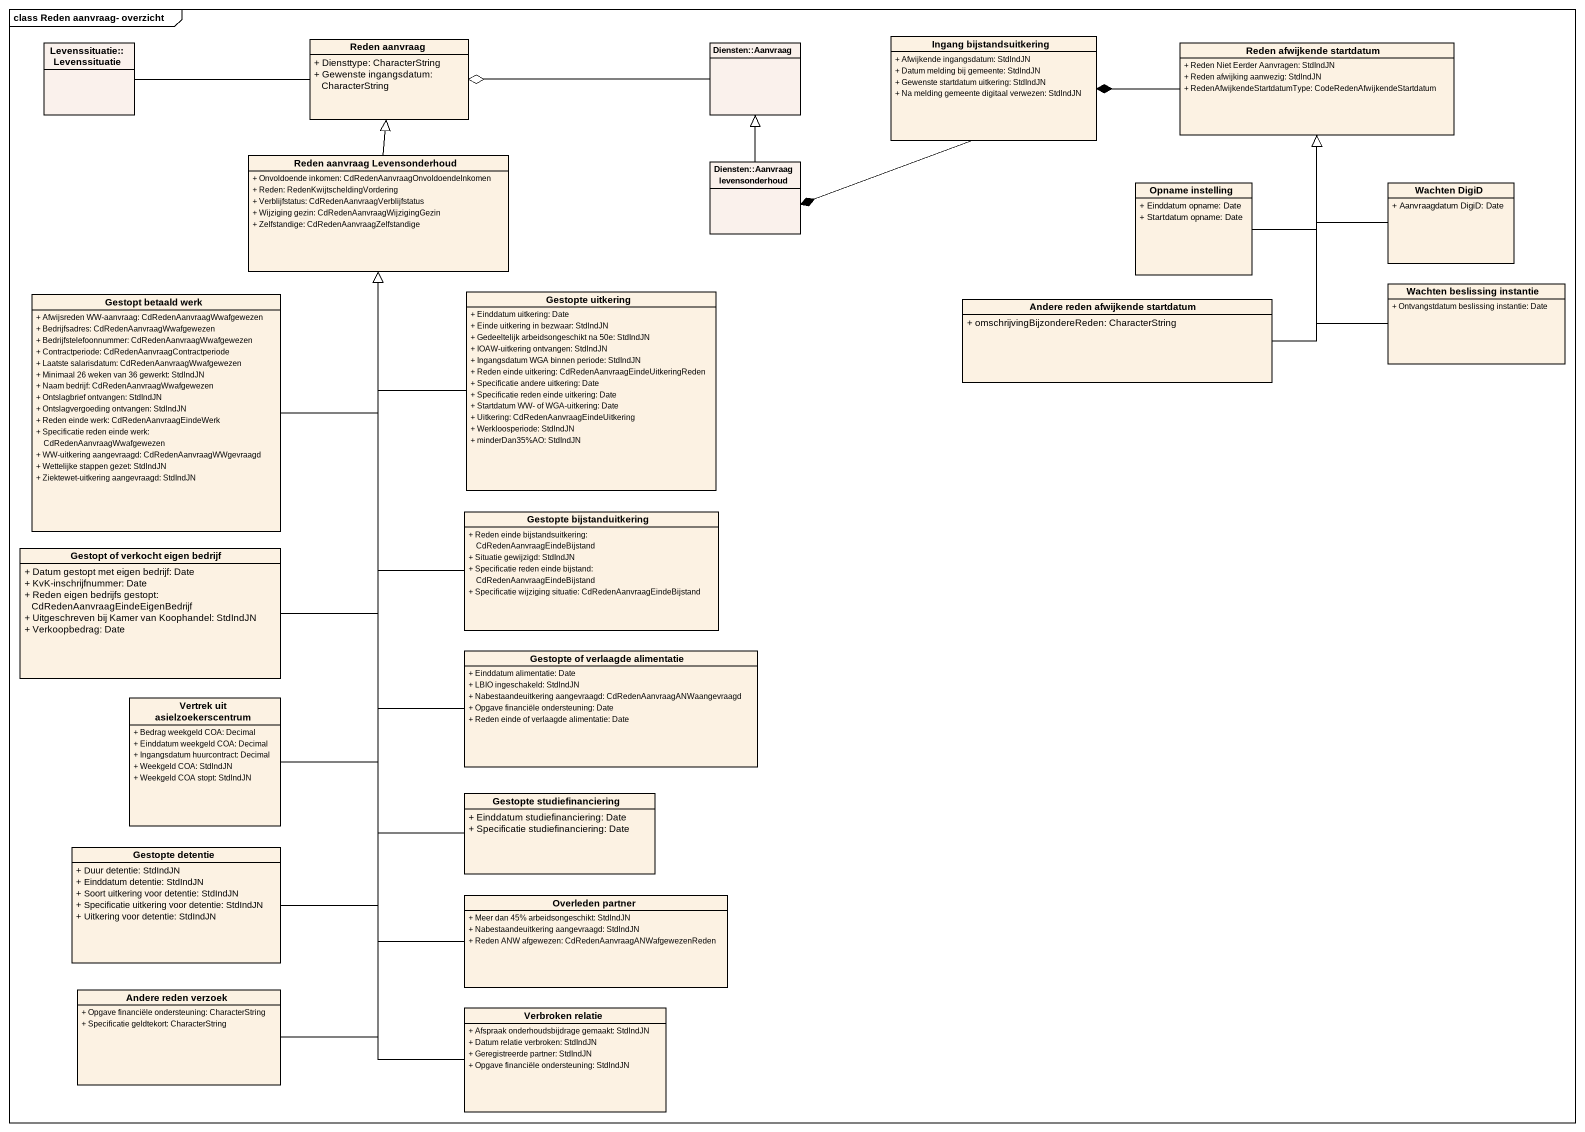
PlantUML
@startuml
mainframe class Reden aanvraag- overzicht
hide circle
hide empty members
skinparam classAttributeIconSize 0
class "Reden aanvraag" as Reden_aanvraag {
  + Diensttype: CharacterString
  + Gewenste ingangsdatum: CharacterString
}
class "Ingang bijstandsuitkering" as Ingang_bijstandsuitkering {
  + Afwijkende ingangsdatum: StdIndJN
  + Datum melding bij gemeente: StdIndJN
  + Gewenste startdatum uitkering: StdIndJN
  + Na melding gemeente digitaal verwezen: StdIndJN
}
class "Levenssituatie::Levenssituatie" as Levenssituatie #FAF1EC
class "Diensten::Aanvraag" as Diensten_Aanvraag #FAF1EC
class "Reden afwijkende startdatum" as Reden_afwijkende_startdatum {
  + Reden Niet Eerder Aanvragen: StdIndJN
  + Reden afwijking aanwezig: StdIndJN
  + RedenAfwijkendeStartdatumType: CodeRedenAfwijkendeStartdatum
}
class "Reden aanvraag Levensonderhoud" as Reden_aanvraag_2 {
  + Onvoldoende inkomen: CdRedenAanvraagOnvoldoendeInkomen
  + Reden: RedenKwijtscheldingVordering
  + Verblijfstatus: CdRedenAanvraagVerblijfstatus
  + Wijziging gezin: CdRedenAanvraagWijzigingGezin
  + Zelfstandige: CdRedenAanvraagZelfstandige
}
class "Diensten::Aanvraag levensonderhoud" as Diensten_Aanvraag_2 #FAF1EC
class "Opname instelling" as Opname_instelling {
  + Einddatum opname: Date
  + Startdatum opname: Date
}
class "Wachten DigiD" as Wachten_DigiD {
  + Aanvraagdatum DigiD: Date
}
class "Wachten beslissing instantie" as Wachten_beslissing_instantie {
  + Ontvangstdatum beslissing instantie: Date
}
class "Gestopt betaald werk" as Gestopt_betaald_werk {
  + Afwijsreden WW-aanvraag: CdRedenAanvraagWwafgewezen
  + Bedrijfsadres: CdRedenAanvraagWwafgewezen
  + Bedrijfstelefoonnummer: CdRedenAanvraagWwafgewezen
  + Contractperiode: CdRedenAanvraagContractperiode
  + Laatste salarisdatum: CdRedenAanvraagWwafgewezen
  + Minimaal 26 weken van 36 gewerkt: StdIndJN
  + Naam bedrijf: CdRedenAanvraagWwafgewezen
  + Ontslagbrief ontvangen: StdIndJN
  + Ontslagvergoeding ontvangen: StdIndJN
  + Reden einde werk: CdRedenAanvraagEindeWerk
  + Specificatie reden einde werk: CdRedenAanvraagWwafgewezen
  + WW-uitkering aangevraagd: CdRedenAanvraagWWgevraagd
  + Wettelijke stappen gezet: StdIndJN
  + Ziektewet-uitkering aangevraagd: StdIndJN
}
class "Gestopte uitkering" as Gestopte_uitkering {
  + Einddatum uitkering: Date
  + Einde uitkering in bezwaar: StdIndJN
  + Gedeeltelijk arbeidsongeschikt na 50e: StdIndJN
  + IOAW-uitkering ontvangen: StdIndJN
  + Ingangsdatum WGA binnen periode: StdIndJN
  + Reden einde uitkering: CdRedenAanvraagEindeUitkeringReden
  + Specificatie andere uitkering: Date
  + Specificatie reden einde uitkering: Date
  + Startdatum WW- of WGA-uitkering: Date
  + Uitkering: CdRedenAanvraagEindeUitkering
  + Werkloosperiode: StdIndJN
  + minderDan35%AO: StdIndJN
}
class "Andere reden afwijkende startdatum" as Andere_reden_afwijkende {
  + omschrijvingBijzondereReden: CharacterString
}
class "Gestopte bijstanduitkering" as Gestopte_bijstanduitkering {
  + Reden einde bijstandsuitkering: CdRedenAanvraagEindeBijstand
  + Situatie gewijzigd: StdIndJN
  + Specificatie reden einde bijstand: CdRedenAanvraagEindeBijstand
  + Specificatie wijziging situatie: CdRedenAanvraagEindeBijstand
}
class "Gestopt of verkocht eigen bedrijf" as Gestopt_of_verkocht_eigen {
  + Datum gestopt met eigen bedrijf: Date
  + KvK-inschrijfnummer: Date
  + Reden eigen bedrijfs gestopt: CdRedenAanvraagEindeEigenBedrijf
  + Uitgeschreven bij Kamer van Koophandel: StdIndJN
  + Verkoopbedrag: Date
}
class "Gestopte of verlaagde alimentatie" as Gestopte_of_verlaagde {
  + Einddatum alimentatie: Date
  + LBIO ingeschakeld: StdIndJN
  + Nabestaandeuitkering aangevraagd: CdRedenAanvraagANWaangevraagd
  + Opgave financiële ondersteuning: Date
  + Reden einde of verlaagde alimentatie: Date
}
class "Vertrek uit asielzoekerscentrum" as Vertrek_uit {
  + Bedrag weekgeld COA: Decimal
  + Einddatum weekgeld COA: Decimal
  + Ingangsdatum huurcontract: Decimal
  + Weekgeld COA: StdIndJN
  + Weekgeld COA stopt: StdIndJN
}
class "Gestopte studiefinanciering" as Gestopte_studiefinanciering {
  + Einddatum studiefinanciering: Date
  + Specificatie studiefinanciering: Date
}
class "Gestopte detentie" as Gestopte_detentie {
  + Duur detentie: StdIndJN
  + Einddatum detentie: StdIndJN
  + Soort uitkering voor detentie: StdIndJN
  + Specificatie uitkering voor detentie: StdIndJN
  + Uitkering voor detentie: StdIndJN
}
class "Overleden partner" as Overleden_partner {
  + Meer dan 45% arbeidsongeschikt: StdIndJN
  + Nabestaandeuitkering aangevraagd: StdIndJN
  + Reden ANW afgewezen: CdRedenAanvraagANWafgewezenReden
}
class "Andere reden verzoek" as Andere_reden_verzoek {
  + Opgave financiële ondersteuning: CharacterString
  + Specificatie geldtekort: CharacterString
}
class "Verbroken relatie" as Verbroken_relatie {
  + Afspraak onderhoudsbijdrage gemaakt: StdIndJN
  + Datum relatie verbroken: StdIndJN
  + Geregistreerde partner: StdIndJN
  + Opgave financiële ondersteuning: StdIndJN
}
Ingang_bijstandsuitkering *-right- Reden_afwijkende_startdatum
Ingang_bijstandsuitkering -left-* Diensten_Aanvraag_2
Levenssituatie -right- Reden_aanvraag
Diensten_Aanvraag -left-o Reden_aanvraag
Reden_aanvraag_2 -up-|> Reden_aanvraag
Diensten_Aanvraag_2 -up-|> Diensten_Aanvraag
Opname_instelling -up-|> Reden_afwijkende_startdatum
Wachten_DigiD -up-|> Reden_afwijkende_startdatum
Wachten_beslissing_instantie -up-|> Reden_afwijkende_startdatum
Gestopt_betaald_werk -up-|> Reden_aanvraag_2
Gestopte_uitkering -up-|> Reden_aanvraag_2
Andere_reden_afwijkende -up-|> Reden_afwijkende_startdatum
Gestopte_bijstanduitkering -up-|> Reden_aanvraag_2
Gestopt_of_verkocht_eigen -up-|> Reden_aanvraag_2
Gestopte_of_verlaagde -up-|> Reden_aanvraag_2
Vertrek_uit -up-|> Reden_aanvraag_2
Gestopte_studiefinanciering -up-|> Reden_aanvraag_2
Gestopte_detentie -up-|> Reden_aanvraag_2
Overleden_partner -up-|> Reden_aanvraag_2
Andere_reden_verzoek -up-|> Reden_aanvraag_2
Verbroken_relatie -up-|> Reden_aanvraag_2
@enduml
